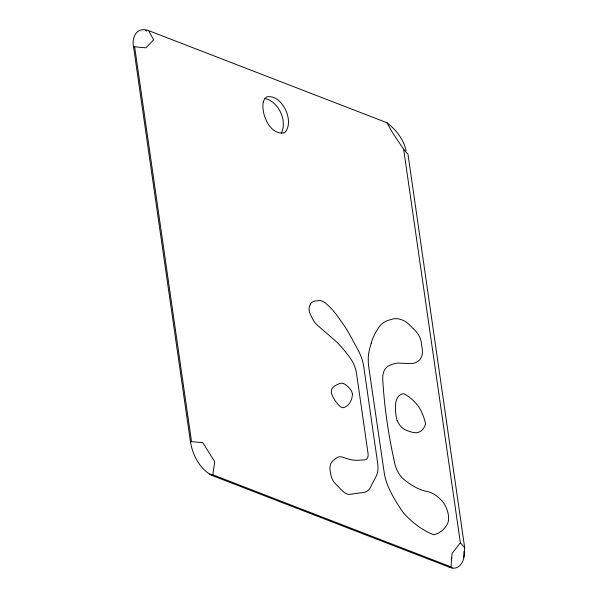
<?xml version="1.0" encoding="UTF-8"?>
<svg xmlns="http://www.w3.org/2000/svg" width="598" height="598" viewBox="0 0 598 598"><rect width="100%" height="100%" fill="white"/><g stroke="black" fill="none" stroke-linecap="round" stroke-linejoin="round"><path stroke-width="0.9" d="M406.124 150.748C403.605 139.282 396.048 129.676 386.996 122.754L148.558 30.603C136.785 26.357 131.403 37.143 133.608 47.354L190.508 442.214C192.795 455.355 199.717 468.839 211.782 475.388L449.958 567.442C459.585 571.269 465.521 559.691 463.988 551.558M463.734 557.471L464.691 547.746L407.993 154.306L403.657 149.343L392.071 131.934L386.996 122.754M451.385 559.676L451.699 557.949M281.464 133.107C287.376 120.475 278.668 101.742 265.019 98.498M403.657 149.343L460.355 542.782L452.051 553.486L450.989 566.867L452.208 567.988M133.608 47.354L134.64 46.779L145.927 47.847L153.634 39.774L148.558 30.603M190.508 442.214L191.539 441.638L202.827 442.714L214.689 461.746L212.813 474.812L211.782 475.388M449.958 567.442L450.989 566.867L212.813 474.812L209.405 474.079M145.329 30.326L146.794 30.894M460.355 542.782L464.691 547.746M134.64 46.779L191.539 441.638M352.379 394.254L352.357 394.807A22.784 12.857 60.8 0 1 351.25 399.935A34.99 19.749 60.8 0 1 344.149 407.492A7.012 3.954 60.8 0 1 340.374 406.603L339.582 405.93A19.891 11.227 60.8 0 1 331.494 393.619A10.585 5.973 60.8 0 1 331.344 391.683L331.374 391.085A10.585 5.973 60.8 0 1 331.681 389.448L331.86 388.969A10.585 5.973 60.8 0 1 332.907 387.459A58.686 33.122 60.8 0 1 340.142 383.408A12.05 6.802 60.8 0 1 345.106 384.372A20.496 11.571 60.8 0 1 350.077 388.917A5.823 3.289 60.8 0 1 352.364 393.977L352.379 394.254M263.232 101.929C261.005 114.039 269.818 135.582 284.551 132.861C295.285 122.052 282.301 93.886 266.768 96.869L264.622 98.857L263.232 101.929M371.231 343.155L369.542 349.247A51.323 28.966 60.8 0 0 369.003 368.779L384.432 474.139A41.269 23.292 60.8 0 0 390.539 491.631A94.006 53.05 60.8 0 0 403.613 513.099A75.064 42.368 60.8 0 0 433.864 534.791A61.953 34.961 60.8 0 0 446.811 524.954A19.517 11.011 60.8 0 0 443.619 502.798A29.87 16.856 60.8 0 0 427.899 491.631A63.567 35.88 60.8 0 1 401.976 477.727A18.344 10.353 60.8 0 1 394.919 464.16A426.553 240.732 60.8 0 1 382.772 379.865A26.835 15.144 60.8 0 1 385.538 368.465L386.36 367.538A26.835 15.144 60.8 0 1 389.343 365.602A63.276 35.708 60.8 0 1 398.335 363.061L409.652 363.599A37.696 21.274 60.8 0 0 420.551 358.837L421.411 356.991A18.374 10.368 60.8 0 0 422.218 348.896L421.231 342.049A12.192 6.884 60.8 0 0 415.715 331.165L408.628 323.996A21.012 11.855 60.8 0 0 404.741 321.186L403.441 320.513A32.77 18.493 60.8 0 0 392.34 319.123L388.461 320.274A53.999 30.476 60.8 0 0 377.988 328.631L375.821 332.249A88.078 49.709 60.8 0 0 371.231 343.155M310.138 304.845L309.629 306.079A11.504 6.496 60.8 0 0 309.375 311.79A31.283 17.656 60.8 0 0 312.38 318.502L313.105 319.855A14.105 7.961 60.8 0 0 317.747 325.566L334.185 339.784A54.007 30.483 60.8 0 1 343.76 349.733L348.604 355.892A22.38 12.633 60.8 0 1 356.513 373.384L368.054 453.493A9.755 5.502 60.8 0 1 364.758 459.84L358.389 460.251A62.715 35.394 60.8 0 1 345.607 458.18L343.85 457.507A18.942 10.689 60.8 0 0 336.151 458.15L332.877 460.781A18.433 10.405 60.8 0 0 329.924 468.727L330.716 474.221A11.384 6.421 60.8 0 0 334.289 482.549L341.869 490.345A14.494 8.185 60.8 0 0 348.798 494.471L363.644 492.468A26.813 15.129 60.8 0 0 368.899 489.717L369.99 488.289A26.813 15.129 60.8 0 0 371.246 485.666L376.135 476.367A28.465 16.064 60.8 0 0 377.667 463.256L363.771 366.798A32.606 18.403 60.8 0 0 357.955 349.875L348.985 333.348A44.678 25.213 60.8 0 0 344.149 325.566L337.706 316.432A44.08 24.877 60.8 0 0 328.922 306.191L327.046 304.412A15.488 8.738 60.8 0 0 322.173 301.138L321.5 300.899A13.672 7.714 60.8 0 0 318.405 300.674L314.997 301.018A16.759 9.456 60.8 0 0 310.138 304.845M397.094 420.379L396.571 418.308A41.24 23.27 60.8 0 1 395.629 404.218A24.6 13.889 60.8 0 1 403.515 393.686A32.927 18.583 60.8 0 1 418.847 406.946A32.621 18.411 60.8 0 1 425.582 423.877A30.976 17.484 60.8 0 1 416.44 432.78A49.335 27.844 60.8 0 1 404.816 429.566A11.758 6.638 60.8 0 1 397.094 420.379"/></g></svg>
